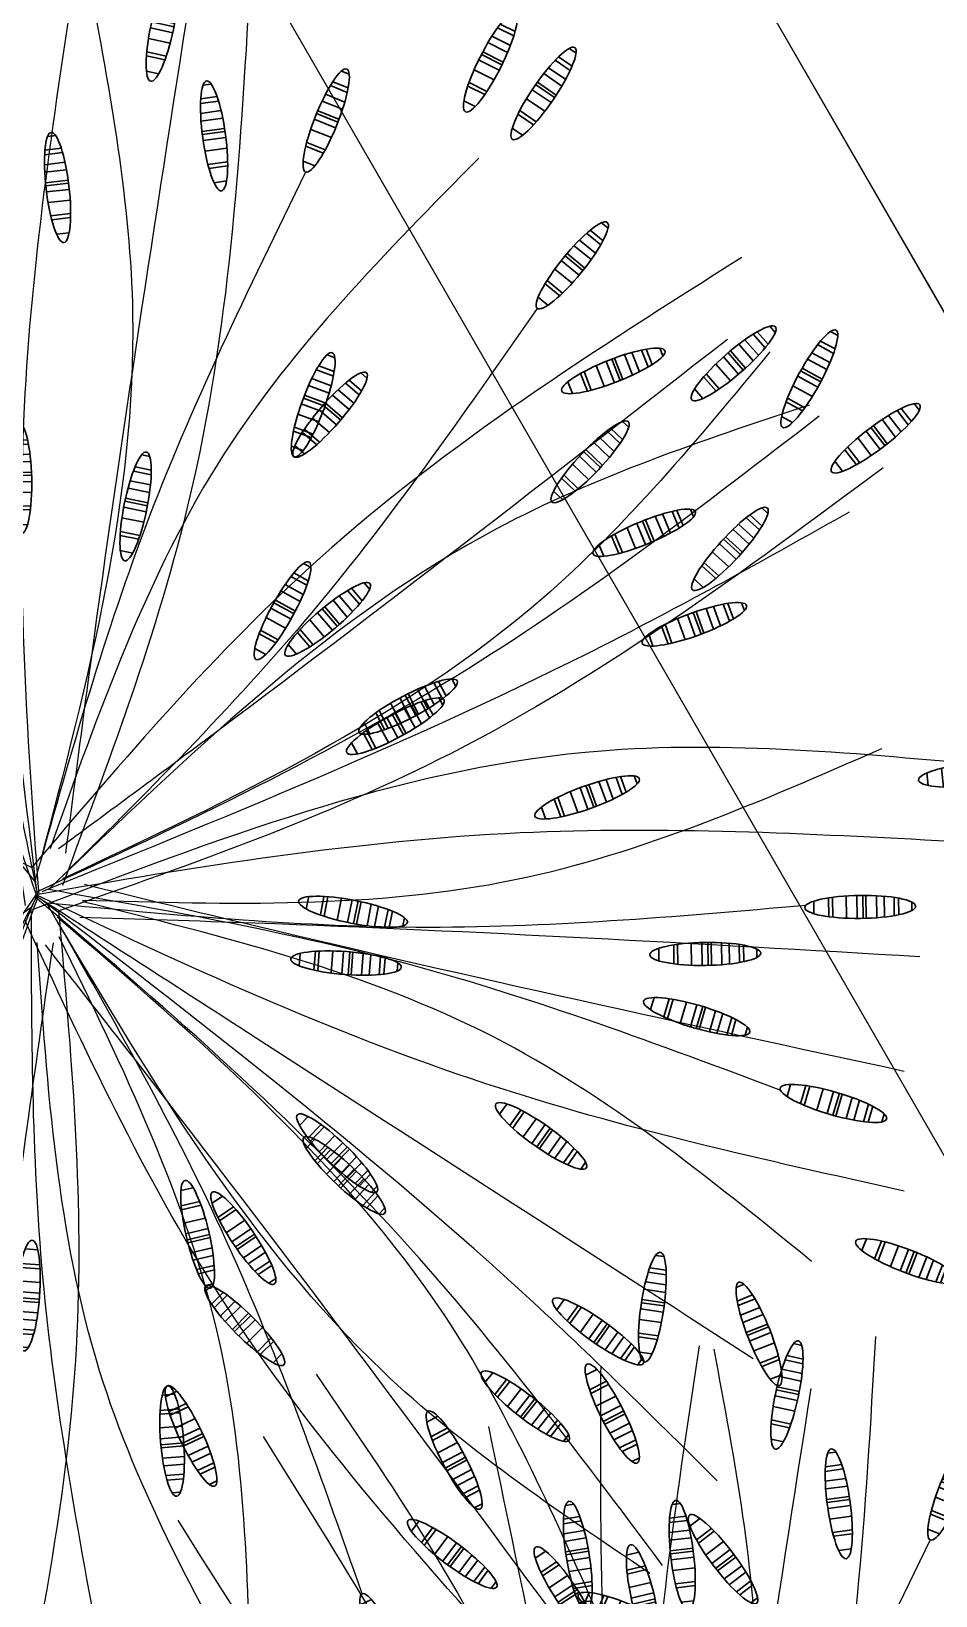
# Model space of a CAD drawing. Header units: metres. Extents: x 1769 to 3632, y 809 to 2652.
# Drawn here: x 2738.666 to 2738.988, y 1807.133 to 1807.69 of the extents above; entities that cross this region are included whole.
import ezdxf

# ---------------------------------------------------------------- set-up
doc = ezdxf.new("R2010")
doc.units = ezdxf.units.M
doc.header["$LTSCALE"] = 10
doc.layers.add('A-ANNO-NOTE', color=3, linetype='Continuous', lineweight=0)
doc.layers.add('Vegetation - Trees', color=64, linetype='Continuous', lineweight=30)
for name, color, linetype in [('A-ELEV0', 7, 'Continuous'), ('A-WALL', 6, 'Continuous'), ('L-PLNT', 66, 'Continuous')]:
    doc.layers.add(name, color=color, linetype=linetype)

# ---------------------------------------------------------------- blocks, each defined once
blk = doc.blocks.new('*U125')
at = {"layer": 'Vegetation - Trees'}
for p, q in [((-5.13, 11.36), (-3.23, 12.04)), ((-4.99, 8.06), (-1.24, 9.4)), ((-4.81, 6.96), (-0.69, 8.43)), ((-4.3, 4.62), (0.4, 6.3)), ((-3.82, 2.85), (1.15, 4.62)), ((-3.82, 2.85), (1.15, 4.62)), ((-3.07, 0.42), (2.11, 2.27)), ((-2.84, -0.28), (2.37, 1.58)), ((-2.84, -0.28), (2.37, 1.58)), ((-2.34, -1.67), (2.87, 0.19)), ((-1.39, -4.07), (3.65, -2.26)), ((-0.03, -7.06), (4.49, -5.44)), ((0.4, -7.9), (4.69, -6.36)), ((2.32, -11.02), (5.18, -10)), ((4.49, -12.56), (4.49, -12.56))]:
    blk.add_line(p, q, dxfattribs=at)
blk.add_ellipse((0, 0), major_axis=(4.49, -12.56), ratio=0.207464, dxfattribs=at)
blk = doc.blocks.new('*U124')
at = {"layer": 'Vegetation - Trees'}
for p, q in [((-5.13, 11.36), (-3.23, 12.04)), ((-4.99, 8.06), (-1.24, 9.4)), ((-4.81, 6.96), (-0.69, 8.43)), ((-4.3, 4.62), (0.4, 6.3)), ((-3.82, 2.85), (1.15, 4.62)), ((-3.82, 2.85), (1.15, 4.62)), ((-3.07, 0.42), (2.11, 2.27)), ((-2.84, -0.28), (2.37, 1.58)), ((-2.84, -0.28), (2.37, 1.58)), ((-2.34, -1.67), (2.87, 0.19)), ((-1.39, -4.07), (3.65, -2.26)), ((-0.03, -7.06), (4.49, -5.44)), ((0.4, -7.9), (4.69, -6.36)), ((2.32, -11.02), (5.18, -10)), ((4.49, -12.56), (4.49, -12.56))]:
    blk.add_line(p, q, dxfattribs=at)
blk.add_ellipse((0, 0), major_axis=(4.49, -12.56), ratio=0.207464, dxfattribs=at)
blk = doc.blocks.new('*U122')
at = {"layer": 'Vegetation - Trees'}
for p, q in [((-5.13, 11.36), (-3.23, 12.04)), ((-4.99, 8.06), (-1.24, 9.4)), ((-4.81, 6.96), (-0.69, 8.43)), ((-4.3, 4.62), (0.4, 6.3)), ((-3.82, 2.85), (1.15, 4.62)), ((-3.82, 2.85), (1.15, 4.62)), ((-3.07, 0.42), (2.11, 2.27)), ((-2.84, -0.28), (2.37, 1.58)), ((-2.84, -0.28), (2.37, 1.58)), ((-2.34, -1.67), (2.87, 0.19)), ((-1.39, -4.07), (3.65, -2.26)), ((-0.03, -7.06), (4.49, -5.44)), ((0.4, -7.9), (4.69, -6.36)), ((2.32, -11.02), (5.18, -10)), ((4.49, -12.56), (4.49, -12.56))]:
    blk.add_line(p, q, dxfattribs=at)
blk.add_ellipse((0, 0), major_axis=(4.49, -12.56), ratio=0.207464, dxfattribs=at)
blk = doc.blocks.new('*U121')
at = {"layer": 'Vegetation - Trees'}
for p, q in [((-5.13, 11.36), (-3.23, 12.04)), ((-4.99, 8.06), (-1.24, 9.4)), ((-4.81, 6.96), (-0.69, 8.43)), ((-4.3, 4.62), (0.4, 6.3)), ((-3.82, 2.85), (1.15, 4.62)), ((-3.82, 2.85), (1.15, 4.62)), ((-3.07, 0.42), (2.11, 2.27)), ((-2.84, -0.28), (2.37, 1.58)), ((-2.84, -0.28), (2.37, 1.58)), ((-2.34, -1.67), (2.87, 0.19)), ((-1.39, -4.07), (3.65, -2.26)), ((-0.03, -7.06), (4.49, -5.44)), ((0.4, -7.9), (4.69, -6.36)), ((2.32, -11.02), (5.18, -10)), ((4.49, -12.56), (4.49, -12.56))]:
    blk.add_line(p, q, dxfattribs=at)
blk.add_ellipse((0, 0), major_axis=(4.49, -12.56), ratio=0.207464, dxfattribs=at)
blk = doc.blocks.new('*U120')
at = {"layer": 'Vegetation - Trees'}
for p, q in [((-5.13, 11.36), (-3.23, 12.04)), ((-4.99, 8.06), (-1.24, 9.4)), ((-4.81, 6.96), (-0.69, 8.43)), ((-4.3, 4.62), (0.4, 6.3)), ((-3.82, 2.85), (1.15, 4.62)), ((-3.82, 2.85), (1.15, 4.62)), ((-3.07, 0.42), (2.11, 2.27)), ((-2.84, -0.28), (2.37, 1.58)), ((-2.84, -0.28), (2.37, 1.58)), ((-2.34, -1.67), (2.87, 0.19)), ((-1.39, -4.07), (3.65, -2.26)), ((-0.03, -7.06), (4.49, -5.44)), ((0.4, -7.9), (4.69, -6.36)), ((2.32, -11.02), (5.18, -10)), ((4.49, -12.56), (4.49, -12.56))]:
    blk.add_line(p, q, dxfattribs=at)
blk.add_ellipse((0, 0), major_axis=(4.49, -12.56), ratio=0.207464, dxfattribs=at)
blk = doc.blocks.new('*U119')
at = {"layer": 'Vegetation - Trees'}
for p, q in [((-5.13, 11.36), (-3.23, 12.04)), ((-4.99, 8.06), (-1.24, 9.4)), ((-4.81, 6.96), (-0.69, 8.43)), ((-4.3, 4.62), (0.4, 6.3)), ((-3.82, 2.85), (1.15, 4.62)), ((-3.82, 2.85), (1.15, 4.62)), ((-3.07, 0.42), (2.11, 2.27)), ((-2.84, -0.28), (2.37, 1.58)), ((-2.84, -0.28), (2.37, 1.58)), ((-2.34, -1.67), (2.87, 0.19)), ((-1.39, -4.07), (3.65, -2.26)), ((-0.03, -7.06), (4.49, -5.44)), ((0.4, -7.9), (4.69, -6.36)), ((2.32, -11.02), (5.18, -10)), ((4.49, -12.56), (4.49, -12.56))]:
    blk.add_line(p, q, dxfattribs=at)
blk.add_ellipse((0, 0), major_axis=(4.49, -12.56), ratio=0.207464, dxfattribs=at)
blk = doc.blocks.new('*U118')
at = {"layer": 'Vegetation - Trees'}
for p, q in [((-5.13, 11.36), (-3.23, 12.04)), ((-4.99, 8.06), (-1.24, 9.4)), ((-4.81, 6.96), (-0.69, 8.43)), ((-4.3, 4.62), (0.4, 6.3)), ((-3.82, 2.85), (1.15, 4.62)), ((-3.82, 2.85), (1.15, 4.62)), ((-3.07, 0.42), (2.11, 2.27)), ((-2.84, -0.28), (2.37, 1.58)), ((-2.84, -0.28), (2.37, 1.58)), ((-2.34, -1.67), (2.87, 0.19)), ((-1.39, -4.07), (3.65, -2.26)), ((-0.03, -7.06), (4.49, -5.44)), ((0.4, -7.9), (4.69, -6.36)), ((2.32, -11.02), (5.18, -10)), ((4.49, -12.56), (4.49, -12.56))]:
    blk.add_line(p, q, dxfattribs=at)
at = {"layer": 'Vegetation - Trees', "extrusion": (0, 0, -1)}
blk.add_ellipse((0, 0), major_axis=(4.49, -12.56), ratio=0.207464, dxfattribs=at)
blk = doc.blocks.new('*U117')
at = {"layer": 'Vegetation - Trees'}
for p, q in [((-5.13, 11.36), (-3.23, 12.04)), ((-4.99, 8.06), (-1.24, 9.4)), ((-4.81, 6.96), (-0.69, 8.43)), ((-4.3, 4.62), (0.4, 6.3)), ((-3.82, 2.85), (1.15, 4.62)), ((-3.82, 2.85), (1.15, 4.62)), ((-3.07, 0.42), (2.11, 2.27)), ((-2.84, -0.28), (2.37, 1.58)), ((-2.84, -0.28), (2.37, 1.58)), ((-2.34, -1.67), (2.87, 0.19)), ((-1.39, -4.07), (3.65, -2.26)), ((-0.03, -7.06), (4.49, -5.44)), ((0.4, -7.9), (4.69, -6.36)), ((2.32, -11.02), (5.18, -10)), ((4.49, -12.56), (4.49, -12.56))]:
    blk.add_line(p, q, dxfattribs=at)
at = {"layer": 'Vegetation - Trees', "extrusion": (0, 0, -1)}
blk.add_ellipse((0, 0), major_axis=(4.49, -12.56), ratio=0.207464, dxfattribs=at)
blk = doc.blocks.new('*U116')
at = {"layer": 'Vegetation - Trees'}
for p, q in [((-5.13, 11.36), (-3.23, 12.04)), ((-4.99, 8.06), (-1.24, 9.4)), ((-4.81, 6.96), (-0.69, 8.43)), ((-4.3, 4.62), (0.4, 6.3)), ((-3.82, 2.85), (1.15, 4.62)), ((-3.82, 2.85), (1.15, 4.62)), ((-3.07, 0.42), (2.11, 2.27)), ((-2.84, -0.28), (2.37, 1.58)), ((-2.84, -0.28), (2.37, 1.58)), ((-2.34, -1.67), (2.87, 0.19)), ((-1.39, -4.07), (3.65, -2.26)), ((-0.03, -7.06), (4.49, -5.44)), ((0.4, -7.9), (4.69, -6.36)), ((2.32, -11.02), (5.18, -10)), ((4.49, -12.56), (4.49, -12.56))]:
    blk.add_line(p, q, dxfattribs=at)
at = {"layer": 'Vegetation - Trees', "extrusion": (0, 0, -1)}
blk.add_ellipse((0, 0), major_axis=(4.49, -12.56), ratio=0.207464, dxfattribs=at)
blk = doc.blocks.new('*U115')
at = {"layer": 'Vegetation - Trees'}
for p, q in [((-5.13, 11.36), (-3.23, 12.04)), ((-4.99, 8.06), (-1.24, 9.4)), ((-4.81, 6.96), (-0.69, 8.43)), ((-4.3, 4.62), (0.4, 6.3)), ((-3.82, 2.85), (1.15, 4.62)), ((-3.82, 2.85), (1.15, 4.62)), ((-3.07, 0.42), (2.11, 2.27)), ((-2.84, -0.28), (2.37, 1.58)), ((-2.84, -0.28), (2.37, 1.58)), ((-2.34, -1.67), (2.87, 0.19)), ((-1.39, -4.07), (3.65, -2.26)), ((-0.03, -7.06), (4.49, -5.44)), ((0.4, -7.9), (4.69, -6.36)), ((2.32, -11.02), (5.18, -10)), ((4.49, -12.56), (4.49, -12.56))]:
    blk.add_line(p, q, dxfattribs=at)
at = {"layer": 'Vegetation - Trees', "extrusion": (0, 0, -1)}
blk.add_ellipse((0, 0), major_axis=(4.49, -12.56), ratio=0.207464, dxfattribs=at)
blk = doc.blocks.new('*U114')
at = {"layer": 'Vegetation - Trees'}
for p, q in [((-5.13, 11.36), (-3.23, 12.04)), ((-4.99, 8.06), (-1.24, 9.4)), ((-4.81, 6.96), (-0.69, 8.43)), ((-4.3, 4.62), (0.4, 6.3)), ((-3.82, 2.85), (1.15, 4.62)), ((-3.82, 2.85), (1.15, 4.62)), ((-3.07, 0.42), (2.11, 2.27)), ((-2.84, -0.28), (2.37, 1.58)), ((-2.84, -0.28), (2.37, 1.58)), ((-2.34, -1.67), (2.87, 0.19)), ((-1.39, -4.07), (3.65, -2.26)), ((-0.03, -7.06), (4.49, -5.44)), ((0.4, -7.9), (4.69, -6.36)), ((2.32, -11.02), (5.18, -10)), ((4.49, -12.56), (4.49, -12.56))]:
    blk.add_line(p, q, dxfattribs=at)
at = {"layer": 'Vegetation - Trees', "extrusion": (0, 0, -1)}
blk.add_ellipse((0, 0), major_axis=(4.49, -12.56), ratio=0.207464, dxfattribs=at)
blk = doc.blocks.new('*U113')
at = {"layer": 'Vegetation - Trees'}
for p, q in [((-5.13, 11.36), (-3.23, 12.04)), ((-4.99, 8.06), (-1.24, 9.4)), ((-4.81, 6.96), (-0.69, 8.43)), ((-4.3, 4.62), (0.4, 6.3)), ((-3.82, 2.85), (1.15, 4.62)), ((-3.82, 2.85), (1.15, 4.62)), ((-3.07, 0.42), (2.11, 2.27)), ((-2.84, -0.28), (2.37, 1.58)), ((-2.84, -0.28), (2.37, 1.58)), ((-2.34, -1.67), (2.87, 0.19)), ((-1.39, -4.07), (3.65, -2.26)), ((-0.03, -7.06), (4.49, -5.44)), ((0.4, -7.9), (4.69, -6.36)), ((2.32, -11.02), (5.18, -10)), ((4.49, -12.56), (4.49, -12.56))]:
    blk.add_line(p, q, dxfattribs=at)
at = {"layer": 'Vegetation - Trees', "extrusion": (0, 0, -1)}
blk.add_ellipse((0, 0), major_axis=(4.49, -12.56), ratio=0.207464, dxfattribs=at)
blk = doc.blocks.new('*U112')
at = {"layer": 'Vegetation - Trees'}
for p, q in [((-5.13, 11.36), (-3.23, 12.04)), ((-4.99, 8.06), (-1.24, 9.4)), ((-4.81, 6.96), (-0.69, 8.43)), ((-4.3, 4.62), (0.4, 6.3)), ((-3.82, 2.85), (1.15, 4.62)), ((-3.82, 2.85), (1.15, 4.62)), ((-3.07, 0.42), (2.11, 2.27)), ((-2.84, -0.28), (2.37, 1.58)), ((-2.84, -0.28), (2.37, 1.58)), ((-2.34, -1.67), (2.87, 0.19)), ((-1.39, -4.07), (3.65, -2.26)), ((-0.03, -7.06), (4.49, -5.44)), ((0.4, -7.9), (4.69, -6.36)), ((2.32, -11.02), (5.18, -10)), ((4.49, -12.56), (4.49, -12.56))]:
    blk.add_line(p, q, dxfattribs=at)
at = {"layer": 'Vegetation - Trees', "extrusion": (0, 0, -1)}
blk.add_ellipse((0, 0), major_axis=(4.49, -12.56), ratio=0.207464, dxfattribs=at)
blk = doc.blocks.new('*U111')
at = {"layer": 'Vegetation - Trees'}
for p, q in [((-5.13, 11.36), (-3.23, 12.04)), ((-4.99, 8.06), (-1.24, 9.4)), ((-4.81, 6.96), (-0.69, 8.43)), ((-4.3, 4.62), (0.4, 6.3)), ((-3.82, 2.85), (1.15, 4.62)), ((-3.82, 2.85), (1.15, 4.62)), ((-3.07, 0.42), (2.11, 2.27)), ((-2.84, -0.28), (2.37, 1.58)), ((-2.84, -0.28), (2.37, 1.58)), ((-2.34, -1.67), (2.87, 0.19)), ((-1.39, -4.07), (3.65, -2.26)), ((-0.03, -7.06), (4.49, -5.44)), ((0.4, -7.9), (4.69, -6.36)), ((2.32, -11.02), (5.18, -10)), ((4.49, -12.56), (4.49, -12.56))]:
    blk.add_line(p, q, dxfattribs=at)
at = {"layer": 'Vegetation - Trees', "extrusion": (0, 0, -1)}
blk.add_ellipse((0, 0), major_axis=(4.49, -12.56), ratio=0.207464, dxfattribs=at)
blk = doc.blocks.new('*U108')
at = {"layer": 'Vegetation - Trees'}
for p, q in [((-5.13, 11.36), (-3.23, 12.04)), ((-4.99, 8.06), (-1.24, 9.4)), ((-4.81, 6.96), (-0.69, 8.43)), ((-4.3, 4.62), (0.4, 6.3)), ((-3.82, 2.85), (1.15, 4.62)), ((-3.82, 2.85), (1.15, 4.62)), ((-3.07, 0.42), (2.11, 2.27)), ((-2.84, -0.28), (2.37, 1.58)), ((-2.84, -0.28), (2.37, 1.58)), ((-2.34, -1.67), (2.87, 0.19)), ((-1.39, -4.07), (3.65, -2.26)), ((-0.03, -7.06), (4.49, -5.44)), ((0.4, -7.9), (4.69, -6.36)), ((2.32, -11.02), (5.18, -10)), ((4.49, -12.56), (4.49, -12.56))]:
    blk.add_line(p, q, dxfattribs=at)
blk.add_ellipse((0, 0), major_axis=(4.49, -12.56), ratio=0.207464, dxfattribs=at)
blk = doc.blocks.new('*U105')
at = {"layer": 'Vegetation - Trees'}
for p, q in [((-5.13, 11.36), (-3.23, 12.04)), ((-4.99, 8.06), (-1.24, 9.4)), ((-4.81, 6.96), (-0.69, 8.43)), ((-4.3, 4.62), (0.4, 6.3)), ((-3.82, 2.85), (1.15, 4.62)), ((-3.82, 2.85), (1.15, 4.62)), ((-3.07, 0.42), (2.11, 2.27)), ((-2.84, -0.28), (2.37, 1.58)), ((-2.84, -0.28), (2.37, 1.58)), ((-2.34, -1.67), (2.87, 0.19)), ((-1.39, -4.07), (3.65, -2.26)), ((-0.03, -7.06), (4.49, -5.44)), ((0.4, -7.9), (4.69, -6.36)), ((2.32, -11.02), (5.18, -10)), ((4.49, -12.56), (4.49, -12.56))]:
    blk.add_line(p, q, dxfattribs=at)
blk.add_ellipse((0, 0), major_axis=(4.49, -12.56), ratio=0.207464, dxfattribs=at)
blk = doc.blocks.new('*U104')
at = {"layer": 'Vegetation - Trees'}
for p, q in [((-5.13, 11.36), (-3.23, 12.04)), ((-4.99, 8.06), (-1.24, 9.4)), ((-4.81, 6.96), (-0.69, 8.43)), ((-4.3, 4.62), (0.4, 6.3)), ((-3.82, 2.85), (1.15, 4.62)), ((-3.82, 2.85), (1.15, 4.62)), ((-3.07, 0.42), (2.11, 2.27)), ((-2.84, -0.28), (2.37, 1.58)), ((-2.84, -0.28), (2.37, 1.58)), ((-2.34, -1.67), (2.87, 0.19)), ((-1.39, -4.07), (3.65, -2.26)), ((-0.03, -7.06), (4.49, -5.44)), ((0.4, -7.9), (4.69, -6.36)), ((2.32, -11.02), (5.18, -10)), ((4.49, -12.56), (4.49, -12.56))]:
    blk.add_line(p, q, dxfattribs=at)
blk.add_ellipse((0, 0), major_axis=(4.49, -12.56), ratio=0.207464, dxfattribs=at)
blk = doc.blocks.new('*U109')
at = {"layer": 'Vegetation - Trees'}
for p, q in [((-5.13, 11.36), (-3.23, 12.04)), ((-4.99, 8.06), (-1.24, 9.4)), ((-4.81, 6.96), (-0.69, 8.43)), ((-4.3, 4.62), (0.4, 6.3)), ((-3.82, 2.85), (1.15, 4.62)), ((-3.82, 2.85), (1.15, 4.62)), ((-3.07, 0.42), (2.11, 2.27)), ((-2.84, -0.28), (2.37, 1.58)), ((-2.84, -0.28), (2.37, 1.58)), ((-2.34, -1.67), (2.87, 0.19)), ((-1.39, -4.07), (3.65, -2.26)), ((-0.03, -7.06), (4.49, -5.44)), ((0.4, -7.9), (4.69, -6.36)), ((2.32, -11.02), (5.18, -10)), ((4.49, -12.56), (4.49, -12.56))]:
    blk.add_line(p, q, dxfattribs=at)
blk.add_ellipse((0, 0), major_axis=(4.49, -12.56), ratio=0.207464, dxfattribs=at)
blk = doc.blocks.new('*U107')
at = {"layer": 'Vegetation - Trees'}
for p, q in [((-5.13, 11.36), (-3.23, 12.04)), ((-4.99, 8.06), (-1.24, 9.4)), ((-4.81, 6.96), (-0.69, 8.43)), ((-4.3, 4.62), (0.4, 6.3)), ((-3.82, 2.85), (1.15, 4.62)), ((-3.82, 2.85), (1.15, 4.62)), ((-3.07, 0.42), (2.11, 2.27)), ((-2.84, -0.28), (2.37, 1.58)), ((-2.84, -0.28), (2.37, 1.58)), ((-2.34, -1.67), (2.87, 0.19)), ((-1.39, -4.07), (3.65, -2.26)), ((-0.03, -7.06), (4.49, -5.44)), ((0.4, -7.9), (4.69, -6.36)), ((2.32, -11.02), (5.18, -10)), ((4.49, -12.56), (4.49, -12.56))]:
    blk.add_line(p, q, dxfattribs=at)
blk.add_ellipse((0, 0), major_axis=(4.49, -12.56), ratio=0.207464, dxfattribs=at)
blk = doc.blocks.new('*U106')
at = {"layer": 'Vegetation - Trees'}
for p, q in [((-5.13, 11.36), (-3.23, 12.04)), ((-4.99, 8.06), (-1.24, 9.4)), ((-4.81, 6.96), (-0.69, 8.43)), ((-4.3, 4.62), (0.4, 6.3)), ((-3.82, 2.85), (1.15, 4.62)), ((-3.82, 2.85), (1.15, 4.62)), ((-3.07, 0.42), (2.11, 2.27)), ((-2.84, -0.28), (2.37, 1.58)), ((-2.84, -0.28), (2.37, 1.58)), ((-2.34, -1.67), (2.87, 0.19)), ((-1.39, -4.07), (3.65, -2.26)), ((-0.03, -7.06), (4.49, -5.44)), ((0.4, -7.9), (4.69, -6.36)), ((2.32, -11.02), (5.18, -10)), ((4.49, -12.56), (4.49, -12.56))]:
    blk.add_line(p, q, dxfattribs=at)
blk.add_ellipse((0, 0), major_axis=(4.49, -12.56), ratio=0.207464, dxfattribs=at)
blk = doc.blocks.new('*U110')
at = {"layer": 'Vegetation - Trees'}
for p, q in [((-5.13, 11.36), (-3.23, 12.04)), ((-4.99, 8.06), (-1.24, 9.4)), ((-4.81, 6.96), (-0.69, 8.43)), ((-4.3, 4.62), (0.4, 6.3)), ((-3.82, 2.85), (1.15, 4.62)), ((-3.82, 2.85), (1.15, 4.62)), ((-3.07, 0.42), (2.11, 2.27)), ((-2.84, -0.28), (2.37, 1.58)), ((-2.84, -0.28), (2.37, 1.58)), ((-2.34, -1.67), (2.87, 0.19)), ((-1.39, -4.07), (3.65, -2.26)), ((-0.03, -7.06), (4.49, -5.44)), ((0.4, -7.9), (4.69, -6.36)), ((2.32, -11.02), (5.18, -10)), ((4.49, -12.56), (4.49, -12.56))]:
    blk.add_line(p, q, dxfattribs=at)
blk.add_ellipse((0, 0), major_axis=(4.49, -12.56), ratio=0.207464, dxfattribs=at)
blk = doc.blocks.new('*U123')
at = {"layer": 'Vegetation - Trees'}
for p, q in [((-5.13, 11.36), (-3.23, 12.04)), ((-4.99, 8.06), (-1.24, 9.4)), ((-4.81, 6.96), (-0.69, 8.43)), ((-4.3, 4.62), (0.4, 6.3)), ((-3.82, 2.85), (1.15, 4.62)), ((-3.82, 2.85), (1.15, 4.62)), ((-3.07, 0.42), (2.11, 2.27)), ((-2.84, -0.28), (2.37, 1.58)), ((-2.84, -0.28), (2.37, 1.58)), ((-2.34, -1.67), (2.87, 0.19)), ((-1.39, -4.07), (3.65, -2.26)), ((-0.03, -7.06), (4.49, -5.44)), ((0.4, -7.9), (4.69, -6.36)), ((2.32, -11.02), (5.18, -10)), ((4.49, -12.56), (4.49, -12.56))]:
    blk.add_line(p, q, dxfattribs=at)
blk.add_ellipse((0, 0), major_axis=(4.49, -12.56), ratio=0.207464, dxfattribs=at)
blk = doc.blocks.new('JUNCO PLANTA')
at = {"layer": 'L-PLNT', "color": 61}
for points in [[(1270.68885, 198.70346), (1270.69619, 198.6058), (1270.75522, 198.45465)], [(1270.7222, 198.70532), (1270.73689, 198.63191), (1270.75787, 198.44734)], [(1270.64191, 198.69749), (1270.68902, 198.55382), (1270.75023, 198.4467)], [(1270.67066, 198.69714), (1270.71963, 198.61234), (1270.75607, 198.45421)], [(1270.79097, 198.69379), (1270.79567, 198.5802), (1270.76385, 198.45798)], [(1270.66347, 198.68644), (1270.7306, 198.50397), (1270.74738, 198.45573)], [(1270.85224, 198.68645), (1270.78513, 198.50397), (1270.76836, 198.45573)], [(1270.88284, 198.67214), (1270.78582, 198.50365), (1270.75955, 198.45985)], [(1270.93952, 198.65664), (1270.88002, 198.55774), (1270.75393, 198.44695)], [(1270.82807, 198.65919), (1270.80027, 198.54852), (1270.76145, 198.44777)], [(1270.63831, 198.6361), (1270.70543, 198.54382), (1270.75787, 198.44944)], [(1270.87741, 198.63612), (1270.8103, 198.54383), (1270.75787, 198.44944)], [(1270.58797, 198.62981), (1270.67816, 198.5606), (1270.75158, 198.45783)], [(1270.59136, 198.63288), (1270.6515, 198.5364), (1270.74667, 198.45337)], [(1270.92775, 198.62983), (1270.83757, 198.56061), (1270.76416, 198.45783)], [(1270.51876, 198.58575), (1270.65719, 198.52494), (1270.75787, 198.45364)], [(1270.58021, 198.58339), (1270.66555, 198.50764), (1270.75441, 198.4463)], [(1270.99697, 198.58579), (1270.85854, 198.52495), (1270.75787, 198.45364)], [(1270.98069, 198.58445), (1270.91494, 198.54865), (1270.75984, 198.44642)], [(1270.52767, 198.56322), (1270.70278, 198.47872), (1270.74916, 198.45734)], [(1271.00064, 198.55766), (1270.92099, 198.50068), (1270.76714, 198.44907)], [(1271.00746, 198.53965), (1270.91098, 198.52286), (1270.76626, 198.44944)], [(1271.00385, 198.52727), (1270.82078, 198.4618), (1270.773, 198.44375)], [(1271.02616, 198.51781), (1270.88569, 198.46185), (1270.76425, 198.44015)], [(1270.50319, 198.5066), (1270.57483, 198.48487), (1270.75649, 198.44609)], [(1270.98135, 198.47569), (1270.8675, 198.46803), (1270.76145, 198.44777)], [(1270.55702, 198.34541), (1270.65538, 198.40326), (1270.75441, 198.4463)], [(1271.01936, 198.35166), (1270.88394, 198.41891), (1270.76467, 198.45046)], [(1270.92167, 198.22038), (1270.87045, 198.3238), (1270.75383, 198.44452)], [(1270.9686, 198.28896), (1270.90599, 198.33001), (1270.75976, 198.44456)], [(1270.81039, 198.22694), (1270.79172, 198.33951), (1270.76126, 198.44309)], [(1270.97815, 198.39731), (1270.8653, 198.41423), (1270.76126, 198.44309)], [(1271.00898, 198.43759), (1270.89638, 198.42189), (1270.77165, 198.44169)], [(1270.99636, 198.34405), (1270.81924, 198.42426), (1270.7731, 198.44615)], [(1270.69064, 198.17707), (1270.74442, 198.31838), (1270.76425, 198.44015)], [(1270.99067, 198.31403), (1270.91594, 198.37732), (1270.76683, 198.44133)], [(1270.86391, 198.20955), (1270.78098, 198.3854), (1270.75838, 198.43121)]]:
    blk.add_spline(points, degree=3, dxfattribs=at)
for points, knots in [([(1270.69283, 198.70532), (1270.70748, 198.66581), (1270.73868, 198.58163), (1270.75139, 198.49281), (1270.75751, 198.44553)], [0, 0, 0, 0, 0.469345, 1, 1, 1, 1]), ([(1270.82287, 198.70533), (1270.80823, 198.66582), (1270.77705, 198.58164), (1270.76435, 198.49283), (1270.75824, 198.44556)], [0, 0, 0, 0, 0.469397, 1, 1, 1, 1]), ([(1270.75785, 198.69484), (1270.75786, 198.63541), (1270.75786, 198.55231), (1270.75787, 198.46921), (1270.75787, 198.44554)], [0, 0, 0, 0, 0.715137, 1, 1, 1, 1]), ([(1270.91615, 198.66171), (1270.89521, 198.62514), (1270.85061, 198.54724), (1270.7906, 198.48056), (1270.75824, 198.44556)], [0, 0, 0, 0, 0.469397, 1, 1, 1, 1]), ([(1270.99951, 198.56191), (1270.9598, 198.54782), (1270.8752, 198.51779), (1270.79889, 198.4706), (1270.75868, 198.44498)], [0, 0, 0, 0, 0.469345, 1, 1, 1, 1]), ([(1270.50604, 198.53583), (1270.54394, 198.51742), (1270.6247, 198.47821), (1270.71186, 198.45695), (1270.75833, 198.44627)], [0, 0, 0, 0, 0.469345, 1, 1, 1, 1]), ([(1270.51017, 198.4701), (1270.56931, 198.46433), (1270.65202, 198.45627), (1270.73473, 198.44821), (1270.75829, 198.44592)], [0, 0, 0, 0, 0.715137, 1, 1, 1, 1]), ([(1270.49342, 198.4064), (1270.53417, 198.41714), (1270.62097, 198.44002), (1270.71059, 198.44405), (1270.75824, 198.44556)], [0, 0, 0, 0, 0.469397, 1, 1, 1, 1]), ([(1270.89796, 198.21723), (1270.88008, 198.25538), (1270.84199, 198.33667), (1270.78763, 198.40803), (1270.75824, 198.44556)], [0, 0, 0, 0, 0.469397, 1, 1, 1, 1]), ([(1270.93611, 198.27092), (1270.89377, 198.31261), (1270.83456, 198.37091), (1270.77535, 198.42922), (1270.75848, 198.44583)], [0, 0, 0, 0, 0.715137, 1, 1, 1, 1]), ([(1270.9892, 198.30989), (1270.95078, 198.32718), (1270.86891, 198.36401), (1270.79671, 198.41728), (1270.75872, 198.44609)], [0, 0, 0, 0, 0.469345, 1, 1, 1, 1])]:
    blk.add_open_spline(points, degree=3, knots=knots, dxfattribs=at)
at = {"layer": 'L-PLNT', "color": 39, "true_color": 0x473624}
for name, p, xscale, yscale, zscale, rotation in [('*U124', (1270.7039, 198.71915), 0.001213067589191029, 0.001213067589191029, 0.001213067589191029, 0.2872680534290367), ('*U109', (1270.67501, 198.70519), -0.001213067589168475, 0.001213067589168475, 0.001213067589168475, 9.895458348216977), ('*U125', (1270.67068, 198.68605), 0.001213067589110181, 0.001213067589110181, 0.001213067589110181, 4.091949885725237), ('*U104', (1270.62938, 198.64959), 0.001213067589164313, 0.001213067589164313, 0.001213067589164313, 13.84403035338806), ('*U106', (1270.66234, 198.65188), -0.001213067589200504, 0.001213067589200504, 0.001213067589200504, 23.71331282371385), ('*U120', (1270.74002, 198.65248), 0.001213067589128253, 0.001213067589128253, 0.001213067589128253, 342.9467691404599), ('*U107', (1270.71014, 198.64645), -0.001213067589127255, 0.001213067589127255, 0.001213067589127255, 24.82106449662966), ('*U122', (1270.83282, 198.62687), -0.001213067589163074, 0.001213067589163074, 0.001213067589163074, 3.194777510619389), ('*U122', (1270.84956, 198.61904), 0.001213067589163074, 0.001213067589163074, 0.001213067589163074, 306.6816839645759), ('*U124', (1271.00303, 198.57927), -0.001213067589191029, 0.001213067589191029, 0.001213067589191029, 309.5891934217663), ('*U105', (1270.64997, 198.56914), -0.00121306758913117, 0.00121306758913117, 0.00121306758913117, 51.51526757229943), ('*U105', (1270.64573, 198.56529), 0.00121306758913117, 0.00121306758913117, 0.00121306758913117, 32.92293096809978), ('*U119', (1270.73809, 198.56552), 0.001213067589188965, 0.001213067589188965, 0.001213067589188965, 350.6983654442693), ('*U120', (1270.92871, 198.56424), -0.001213067589128253, 0.001213067589128253, 0.001213067589128253, 326.9296923347354), ('*U108', (1270.70677, 198.55066), -0.001213067589126227, 0.001213067589126227, 0.001213067589126227, 42.70067964869472), ('*U121', (1270.79048, 198.53236), 0.001213067589132681, 0.001213067589132681, 0.001213067589132681, 311.8384583573174), ('*U107', (1270.94324, 198.53744), 0.001213067589127255, 0.001213067589127255, 0.001213067589127255, 285.0553969785657), ('*U125', (1270.99893, 198.53255), -0.001213067589110181, 0.001213067589110181, 0.001213067589110181, 305.7845115894701), ('*U121', (1270.80417, 198.52596), -0.001213067589132681, 0.001213067589132681, 0.001213067589132681, 358.0380031178779), ('*U108', (1270.65862, 198.50696), 0.001213067589126227, 0.001213067589126227, 0.001213067589126227, 41.73751889170448), ('*U119', (1270.86321, 198.50701), -0.001213067589188965, 0.001213067589188965, 0.001213067589188965, 319.1780960309262), ('*U106', (1270.97805, 198.50424), 0.001213067589200504, 0.001213067589200504, 0.001213067589200504, 286.1631486514815), ('*U104', (1270.99743, 198.47748), -0.001213067589164313, 0.001213067589164313, 0.001213067589164313, 296.0324311218073), ('*U108', (1270.87189, 198.47345), 0.001213067589126227, 0.001213067589126227, 0.001213067589126227, 267.1757818265006), ('*U110', (1271.03506, 198.44324), -0.001213067589091745, 0.001213067589091745, 0.001213067589091745, 291.1299902781445), ('*U105', (1270.92248, 198.4417), 0.00121306758913117, 0.00121306758913117, 0.00121306758913117, 258.3611939028959), ('*U105', (1270.92225, 198.43598), -0.00121306758913117, 0.00121306758913117, 0.00121306758913117, 276.9535305070955), ('*U110', (1271.03432, 198.42526), 0.001213067589091745, 0.001213067589091745, 0.001213067589091745, 244.1847341318469), ('*U108', (1270.86923, 198.40848), -0.001213067589126227, 0.001213067589126227, 0.001213067589126227, 268.1389425834909), ('*U104', (1270.99403, 198.3942), 0.001213067589164313, 0.001213067589164313, 0.001213067589164313, 239.2822932881842), ('*U119', (1270.85784, 198.37574), 0.001213067589188965, 0.001213067589188965, 0.001213067589188965, 216.1366283790653), ('*U106', (1270.97253, 198.36912), -0.001213067589200504, 0.001213067589200504, 0.001213067589200504, 249.15157575851), ('*U125', (1270.99102, 198.3392), 0.001213067589110181, 0.001213067589110181, 0.001213067589110181, 229.5302128205214), ('*U107', (1270.93512, 198.33887), -0.001213067589127255, 0.001213067589127255, 0.001213067589127255, 250.2593274314258), ('*U109', (1271.00162, 198.32268), -0.001213067589168475, 0.001213067589168475, 0.001213067589168475, 235.3337212830132), ('*U120', (1270.91845, 198.31335), 0.001213067589128253, 0.001213067589128253, 0.001213067589128253, 208.385032075256), ('*U124', (1270.99129, 198.29229), 0.001213067589191029, 0.001213067589191029, 0.001213067589191029, 225.7255309882252), ('*U123', (1270.92228, 198.19518), 0.001213067589192103, 0.001213067589192103, 0.001213067589192103, 172.5064865365871)]:
    blk.add_blockref(name, p, dxfattribs=dict(at, xscale=xscale, yscale=yscale, zscale=zscale, rotation=rotation))
at = {"layer": 'L-PLNT', "color": 39, "true_color": 0x473624, "extrusion": (0, 0, -1)}
for name, p, xscale, yscale, zscale, rotation in [('*U111', (-1270.80616, 198.71726), -0.001213067589117766, 0.001213067589117766, 0.001213067589117766, 31.38498318462604), ('*U118', (-1270.68157, 198.70582), -0.001213067589147491, 0.001213067589147491, 0.001213067589147491, 335.5887141966595), ('*U112', (-1270.83316, 198.67414), -0.001213067589155066, 0.001213067589155066, 0.001213067589155066, 36.2874240275043), ('*U117', (-1270.72209, 198.66893), -0.001213067589192478, 0.001213067589192478, 0.001213067589192478, 349.4065686694113), ('*U111', (-1270.93602, 198.65654), 0.001213067589117766, 0.001213067589117766, 0.001213067589117766, 18.73855534017861), ('*U112', (-1270.88562, 198.64961), 0.001213067589155066, 0.001213067589155066, 0.001213067589155066, 13.83611449730036), ('*U116', (-1270.68567, 198.6375), -0.001213067589116789, 0.001213067589116789, 0.001213067589116789, 350.5143203397991), ('*U113', (-1270.77894, 198.60755), -0.001213067589096974, 0.001213067589096973, 0.001213067589096973, 17.20852341610161), ('*U113', (-1270.86928, 198.5653), 0.001213067589096973, 0.001213067589096973, 0.001213067589096973, 32.91501510870307), ('*U114', (-1270.74243, 198.56027), -0.001213067589089982, 0.001213067589089982, 0.001213067589089982, 8.39393549245365), ('*U117', (-1270.95283, 198.56103), 0.001213067589192478, 0.001213067589192478, 0.001213067589192478, 60.71696985539332), ('*U118', (-1271.00712, 198.55359), 0.001213067589147491, 0.001213067589147491, 0.001213067589147491, 74.53482432814518), ('*U115', (-1270.70046, 198.53886), -0.001213067589114517, 0.001213067589114517, 0.001213067589114517, 335.6422850391509), ('*U116', (-1270.95206, 198.51293), 0.001213067589116789, 0.001213067589116789, 0.001213067589116789, 59.60921818500561), ('*U114', (-1270.8564, 198.50698), 0.001213067589089982, 0.001213067589089982, 0.001213067589089982, 41.72960303235098), ('*U115', (-1270.86688, 198.46104), 0.001213067589114517, 0.001213067589114517, 0.001213067589114517, 74.48125348565372)]:
    blk.add_blockref(name, p, dxfattribs=dict(at, xscale=xscale, yscale=yscale, zscale=zscale, rotation=rotation))
blk = doc.blocks.new('RPA')
at = {"layer": 'A-WALL'}
blk.add_lwpolyline([(2755.49566, 1815.74254), (2755.64566, 1815.74254), (2755.64566, 1812.19245), (2755.49566, 1812.19245)], close=True, dxfattribs=at)
at = {"layer": 'L-PLNT', "xscale": -1.219505756586727, "yscale": 1.219505756586728, "zscale": 1.219505756586728, "rotation": 207.1846337181579}
for p in [(1266.18388, 1320.77158), (1266.13302, 1320.23868)]:
    blk.add_blockref('JUNCO PLANTA', p, dxfattribs=at)

msp = doc.modelspace()

# ---------------------------------------------------------------- block references
at = {"layer": 'A-ELEV0', "ltscale": 0.01, "rotation": 29.99800635700696}
msp.add_blockref('RPA', (1259.184, -1140.7268), dxfattribs=at)

# ---------------------------------------------------------------- next in the draw order: linework, layer by layer
at = {"layer": 'A-ANNO-NOTE'}
msp.add_line((2739.64956, 1806.44959), (2737.87453, 1809.52375), dxfattribs=at)

doc.saveas('drawing.dxf')
